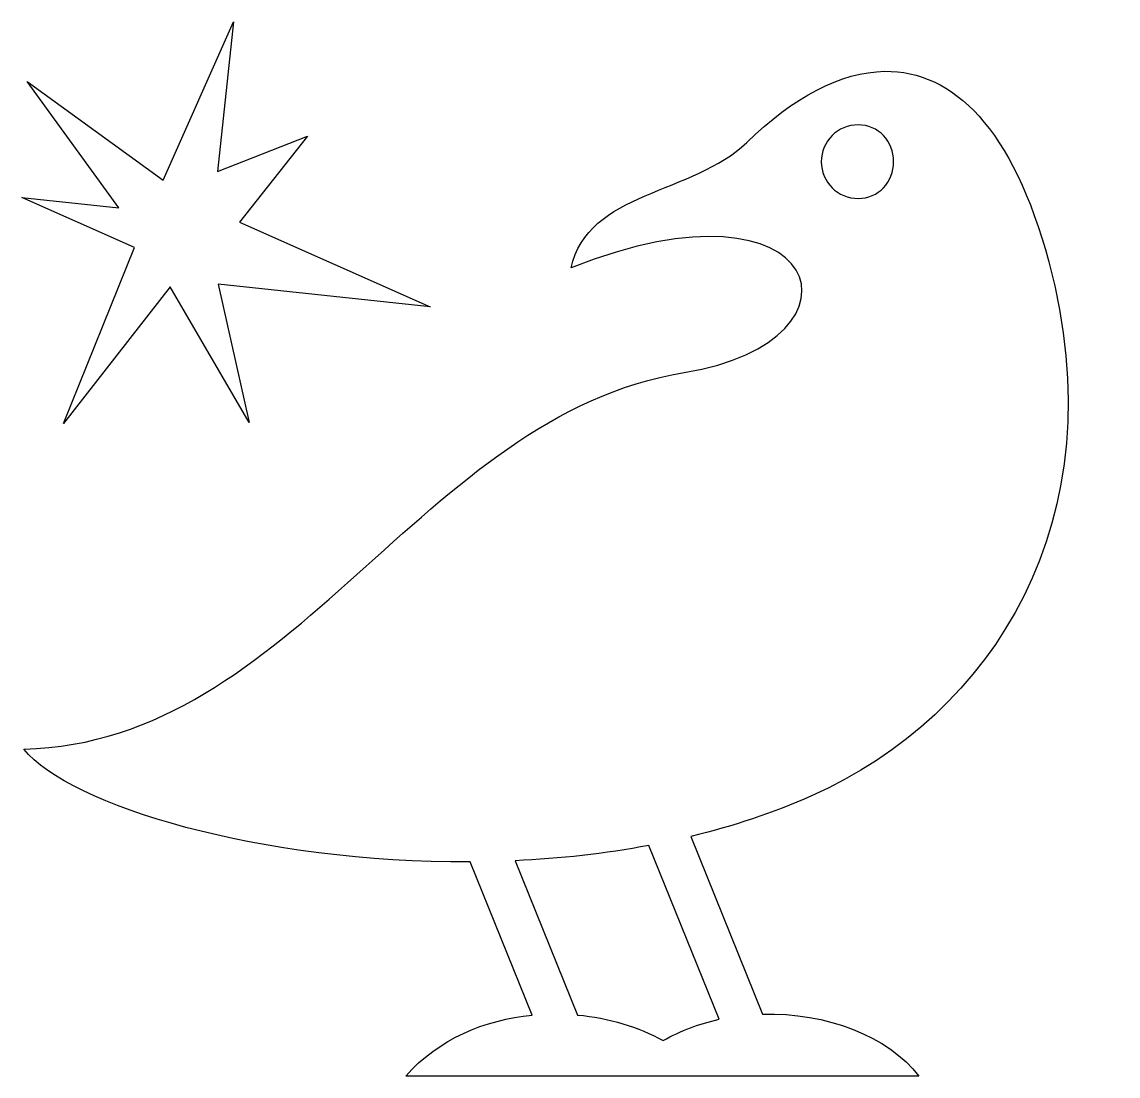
# Model space of a CAD drawing. Header units: centimetres. Extents: x -9.9 to 10.7, y -10.1 to 9.8.
import ezdxf

# ---------------------------------------------------------------- set-up
doc = ezdxf.new("R2010")
doc.units = ezdxf.units.CM
doc.header["$MEASUREMENT"] = 0
doc.layers.add('Layer 1', color=7, linetype='Continuous')

msp = doc.modelspace()

# ---------------------------------------------------------------- linework, layer by layer
at = {"layer": 'Layer 1'}
for points, knots in [([(-5.9483, 9.83171), (-5.9483, 9.83171), (-7.27397, 6.84707), (-7.27397, 6.84707), (-7.27397, 6.84707), (-7.27397, 6.84707), (-9.84225, 8.70499), (-9.84225, 8.70499), (-9.84225, 8.70499), (-9.84225, 8.70499), (-8.11075, 6.32651), (-8.11075, 6.32651), (-8.11075, 6.32651), (-8.11075, 6.32651), (-9.93844, 6.52027), (-9.93844, 6.52027), (-9.93844, 6.52027), (-9.93844, 6.52027), (-7.81423, 5.57676), (-7.81423, 5.57676), (-7.81423, 5.57676), (-7.81423, 5.57676), (-9.15441, 2.25603), (-9.15441, 2.25603), (-9.15441, 2.25603), (-9.15441, 2.25603), (-7.14481, 4.83089), (-7.14481, 4.83089), (-7.14481, 4.83089), (-7.14481, 4.83089), (-5.65447, 2.27707), (-5.65447, 2.27707), (-5.65447, 2.27707), (-5.65447, 2.27707), (-6.23955, 4.88094), (-6.23955, 4.88094), (-6.23955, 4.88094), (-6.23955, 4.88094), (-2.23612, 4.4566), (-2.23612, 4.4566), (-2.23612, 4.4566), (-2.23612, 4.4566), (-5.83495, 6.05506), (-5.83495, 6.05506), (-5.83495, 6.05506), (-5.83495, 6.05506), (-4.55279, 7.67853), (-4.55279, 7.67853), (-4.55279, 7.67853), (-4.55279, 7.67853), (-6.24735, 7.00776), (-6.24735, 7.00776), (-6.24735, 7.00776), (-6.24735, 7.00776), (-5.94821, 9.83175), (-5.94821, 9.83175), (-5.94821, 9.83175), (-5.94821, 9.83175), (-5.9483, 9.83171), (-5.9483, 9.83171)], [0, 0, 0, 0, 0.0625, 0.0625, 0.0625, 0.0625, 0.125, 0.125, 0.125, 0.125, 0.1875, 0.1875, 0.1875, 0.1875, 0.25, 0.25, 0.25, 0.25, 0.3125, 0.3125, 0.3125, 0.3125, 0.375, 0.375, 0.375, 0.375, 0.4375, 0.4375, 0.4375, 0.4375, 0.5, 0.5, 0.5, 0.5, 0.5625, 0.5625, 0.5625, 0.5625, 0.625, 0.625, 0.625, 0.625, 0.6875, 0.6875, 0.6875, 0.6875, 0.75, 0.75, 0.75, 0.75, 0.8125, 0.8125, 0.8125, 0.8125, 0.875, 0.875, 0.875, 0.875, 1, 1, 1, 1]), ([(6.33439, 8.90006), (5.50676, 8.88825), (4.6133, 8.41534), (3.73052, 7.55731), (3.73052, 7.55731), (2.72764, 6.58251), (0.72799, 6.63594), (0.41907, 5.18924), (0.41907, 5.18924), (5.20471, 7.10973), (6.24044, 3.81831), (2.55116, 3.21531), (2.55116, 3.21531), (-2.43086, 2.40104), (-4.77679, -3.76252), (-9.90155, -3.88873), (-9.90155, -3.88873), (-9.03584, -4.9614), (-5.42247, -6.04098), (-1.48377, -6.01686), (-1.48377, -6.01686), (-1.48377, -6.01686), (-0.31757, -8.90663), (-0.31757, -8.90663), (-0.31757, -8.90663), (-1.20757, -8.99434), (-2.08061, -9.35488), (-2.70006, -10.05706), (-2.70006, -10.05706), (-2.70006, -10.05706), (6.98002, -10.05706), (6.98002, -10.05706), (6.98002, -10.05706), (6.40122, -9.30133), (5.2268, -8.85569), (4.03096, -8.8869), (4.03096, -8.8869), (4.03096, -8.8869), (2.67631, -5.53581), (2.67631, -5.53581), (2.67631, -5.53581), (3.46274, -5.34589), (4.22796, -5.09431), (4.95068, -4.77156), (4.95068, -4.77156), (8.36966, -3.24508), (10.73541, 0.42623), (9.42841, 5.30393), (9.42841, 5.30393), (8.75541, 7.81558), (7.62548, 8.91886), (6.33434, 8.9001), (6.33434, 8.9001), (6.33434, 8.9001), (6.33439, 8.90006), (6.33439, 8.90006)], [0, 0, 0, 0, 0.06666667, 0.06666667, 0.06666667, 0.06666667, 0.13333333, 0.13333333, 0.13333333, 0.13333333, 0.2, 0.2, 0.2, 0.2, 0.26666667, 0.26666667, 0.26666667, 0.26666667, 0.33333333, 0.33333333, 0.33333333, 0.33333333, 0.4, 0.4, 0.4, 0.4, 0.46666667, 0.46666667, 0.46666667, 0.46666667, 0.53333333, 0.53333333, 0.53333333, 0.53333333, 0.6, 0.6, 0.6, 0.6, 0.66666667, 0.66666667, 0.66666667, 0.66666667, 0.73333333, 0.73333333, 0.73333333, 0.73333333, 0.8, 0.8, 0.8, 0.8, 0.86666667, 0.86666667, 0.86666667, 0.86666667, 1, 1, 1, 1]), ([(5.83238, 7.88937), (6.21737, 7.88937), (6.5018, 7.57994), (6.5018, 7.19486), (6.5018, 7.19486), (6.5018, 6.80987), (6.21738, 6.50175), (5.83238, 6.50175), (5.83238, 6.50175), (5.44739, 6.50175), (5.13787, 6.80987), (5.13787, 7.19491), (5.13787, 7.19491), (5.13787, 7.5799), (5.44738, 7.88942), (5.83238, 7.88942), (5.83238, 7.88942), (5.83238, 7.88942), (5.83238, 7.88937), (5.83238, 7.88937)], [0, 0, 0, 0, 0.16666667, 0.16666667, 0.16666667, 0.16666667, 0.33333333, 0.33333333, 0.33333333, 0.33333333, 0.5, 0.5, 0.5, 0.5, 0.66666667, 0.66666667, 0.66666667, 0.66666667, 1, 1, 1, 1]), ([(1.88702, -5.70587), (1.88702, -5.70587), (3.2127, -8.98569), (3.2127, -8.98569), (3.2127, -8.98569), (2.84306, -9.06707), (2.48446, -9.19923), (2.15454, -9.38764), (2.15454, -9.38764), (1.69154, -9.12725), (1.12973, -8.9598), (0.54035, -8.90536), (0.54035, -8.90536), (0.54035, -8.90536), (-0.63512, -5.99442), (-0.63512, -5.99442), (-0.63512, -5.99442), (0.20613, -5.95504), (1.0551, -5.86222), (1.88703, -5.70586), (1.88703, -5.70586), (1.88703, -5.70586), (1.88702, -5.70587), (1.88702, -5.70587)], [0, 0, 0, 0, 0.14285714, 0.14285714, 0.14285714, 0.14285714, 0.28571429, 0.28571429, 0.28571429, 0.28571429, 0.42857143, 0.42857143, 0.42857143, 0.42857143, 0.57142857, 0.57142857, 0.57142857, 0.57142857, 0.71428571, 0.71428571, 0.71428571, 0.71428571, 1, 1, 1, 1])]:
    msp.add_open_spline(points, degree=3, knots=knots, dxfattribs=at)

doc.saveas('drawing.dxf')
